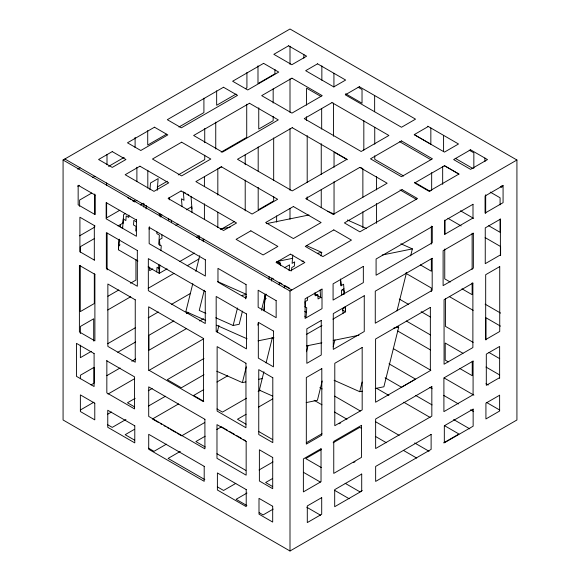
<?xml version="1.0" encoding="UTF-8"?>
<svg xmlns="http://www.w3.org/2000/svg" width="580" height="580" viewBox="0 0 580 580"><rect width="100%" height="100%" fill="white"/><g stroke="black" fill="none" stroke-linecap="round" stroke-linejoin="round"><path stroke-width="0.87" d="M137.953 261.043L118.414 249.77L119.183 239.156M128.905 215.107L128.738 217.406L126.186 215.934L125.853 220.53L123.301 219.059L122.634 228.252L121.749 227.744L122.634 227.23M135.734 231.021L136.068 226.425L133.516 224.953L133.85 220.356L136.401 221.828L136.583 219.32M149.161 229.201L149.343 226.693M156.941 231.949L156.825 233.617L159.377 235.096L158.71 244.289L161.262 245.761L160.928 250.364M156.709 271.875L157.042 267.279L159.594 268.75M159.87 264.922L159.261 273.347L148.11 266.909M265.198 294.125L263.98 310.923L265.248 294.959L266.524 294.219M271.469 281.039L271.694 277.972L273.608 279.082M279.183 284.693L279.35 282.395M280.568 265.676L280.684 264.001L276.856 261.79M284.272 287.854L284.454 285.345M118.414 249.77L119.212 239.656M120.212 227.019L120.415 224.496M122.967 223.017L123.634 214.593L125.548 213.491M134.379 201.956L134.516 200.274L132.979 201.158M143.724 207.017L143.992 203.645M146.008 208.909L146.276 205.545M149.966 189.747L150.495 183.004L158.159 178.582L157.231 190.32M160.022 216.529L160.232 213.897M268.939 279.161L269.142 276.631M279.886 264.001L280.017 262.312L278.487 263.197M289.094 270.744L289.565 264.842L284.454 267.793M291.515 270.954L291.784 267.583L294.336 266.111L294.669 261.899L292.117 263.371L292.784 254.946M192.799 283.635L185.861 311.59L205.712 320.414M195.837 271.404L199.737 255.686M203.21 241.708L203.863 239.083M204.247 290.254L199.237 310.423L205.856 313.367M217.181 332.47L218.921 325.452M215.782 317.775L233.145 325.496L237.495 307.965M242.454 311.119L239.192 324.271L233.145 325.496M245.499 298.838L246.152 296.213M216.746 371.214L242.382 382.611L246.297 366.836M257.796 325.141L258.448 322.524M261.478 310.293L265.386 294.567M263.9 371.736L259.332 390.151L272.564 396.038M266.075 362.971L272.39 337.546M320.892 255.896L321.755 252.401L306.871 245.782M306.515 351.741L308.038 345.607M322.204 381.016L317.412 400.309L306.189 402.592M333.217 346.804L334.957 339.793M334.087 380.291L359.723 391.696L362.116 382.046M396.988 310.909L406.529 272.469M410.647 255.867L412.38 248.885L400.86 243.76M397.039 326.41L398.692 327.149L383.895 386.773L375.26 388.527M63.075 160.015L290 29L516.925 160.015L516.925 419.985L290 551L63.075 419.985L63.075 160.015L290 291.029L516.925 160.015M77.706 169.172L80.055 167.809M108.569 166.395L124.178 157.383M166.453 134.226L147.719 145.043L147.719 130.623M178.937 127.02L203.913 112.6L203.913 98.179M236.053 94.069L216.659 105.263L216.659 90.843M245.369 88.689L246.92 87.79L246.92 72.471M77.706 186.224L79.272 185.317M92.582 177.632L94.931 176.276M91.727 193.06L79.619 200.049L79.619 206.313M157.173 187.086L167.308 181.235M178.227 174.935L204.733 159.631L204.733 155.179M119.828 210.243L106.633 217.855L106.633 202.623M134.567 201.731L136.894 200.383M221.168 152.098L246.725 137.344L246.725 104.255M79.619 235.828L94.75 227.092L94.75 225.301M140.411 204.907L143.325 203.225M94.315 238.619L80.272 246.732L80.272 252.14M118.023 225.939L123.475 222.792M221.741 166.54L217.826 168.802L217.826 195.025M161.893 214.346L160.363 215.231L160.486 216.956M118.748 245.557L120.024 244.818M169.962 219.269L168.686 220.001L168.562 218.334M186.303 209.829L191.661 206.741L192.089 212.592M175.921 225.41L178.103 224.148M196.555 237.445L198.469 236.343M220.958 229.39L234.255 221.712M152.779 268.844L149.647 270.65L149.647 267.039M202.057 240.388L203.624 239.489M107.902 296.264L118.806 289.964M130.486 283.221L135.938 280.075L135.938 259.477M167.076 268.837L159.261 273.347L158.615 264.509M179.575 261.616L194.423 253.047M107.684 310.017L130.725 296.721M148.168 288.296L173.928 273.426M187.195 265.763L198.904 259.006M428.257 126.52L414.207 134.632L444.468 152.105L458.519 143.992L427.721 126.186M148.168 317.833L158.311 311.975M171.586 304.312L190.312 293.502M91.343 351.335L80.366 357.671L80.366 345.194M107.684 343.715L135.328 327.751M117.762 352.277L135.676 341.939M173.884 320.892L148.879 335.327L148.879 350.298L186.383 328.65M186.383 313.671L188.732 312.315M301.992 261.689L303.267 260.949M199.672 320.979L203.58 318.724M106.858 375.63L120.103 367.988M131.783 361.238L135.676 358.991M91.031 384.91L94.076 383.148L94.076 367.343L80.381 375.245L80.381 378.762M264.915 299.171L266.191 298.432M80.547 409.893L93.888 402.194M108.003 394.045L134.676 378.646M148.799 370.489L203.71 338.793M216.26 331.543L217.826 330.636M203.986 358.483L167.301 379.668L181.351 387.781L203.986 374.709M107.699 414.207L111.498 412.017M135.191 398.315L127.469 402.774L134.524 406.848M148.313 390.739L152.17 388.513M343.94 288.818L341.388 290.29L341.721 294.887L344.274 293.415L343.606 284.222L341.055 285.693L340.569 279.009M148.516 406.007L165.503 396.205M125.947 419.478L112.259 427.38L107.699 424.748M134.495 429.309L125.164 434.696L134.509 440.089M178.56 403.934L152.453 419.007L158.594 422.559M203.725 389.644L193.64 395.466L203.768 401.309M216.905 382.032L227.766 375.76M306.327 334.486L321.958 325.46M332.898 319.145L345.607 311.808L345.274 307.212L342.722 308.683L343.055 313.28M166.424 444.157L153.983 451.334L148.531 448.188M246.5 398.221L222.459 412.104L217.007 408.951M258.136 391.507L260.464 390.159M181.634 435.855L204.667 422.559M205.175 436.203L195.873 441.568L205.24 446.977M216.804 429.49L221.451 426.8L227.694 430.411M180.315 451.378L168.113 458.425L204.834 479.624M246.079 414.294L237.474 419.26L246.079 424.226M258.593 407.066L272.68 398.938M235.799 483.401L223.59 490.455L217.34 486.845M259.05 469.988L272.999 461.934M306.312 442.743L321.958 433.709M339.169 423.777L340.728 422.871M321.4 449.536L305.732 458.577L321.378 467.611M333.145 442.757L359.774 427.38L361.333 428.286M246.971 493.043L236.089 499.322L246.892 505.564M272.571 478.514L265.633 482.516L272.571 486.518M499.634 377.638L486.308 385.33L486.308 354.133L499.634 346.441L499.626 378.428M353.474 462.63L355.04 461.724M273.209 509.088L263.11 514.924L259.245 512.691M443.627 442.866L458.961 434.014L444.555 425.691M362.21 490.462L359.868 491.811L345.158 483.314M220.538 229.049L230.209 227.085M266.401 223.655L308.988 214.984M276.921 261.529L292.748 258.31M317.361 253.3L321.755 252.401M382.22 255.026L412.38 248.885M241.411 295.51L246.587 294.459L217.645 281.59M258.071 340.844L273.898 337.625M306.595 345.897L321.849 342.794M333.21 340.482L358.94 335.24M393.515 328.2L398.692 327.149M242.382 382.611L245.833 381.908M258.781 379.276L262.24 378.573M359.723 391.696L362.312 391.166M327.62 211.192L334.203 214.121M347.369 219.972L366.299 228.389M272.085 337.451L273.731 338.183M216.463 325.199L247.058 338.8M469.191 150.155L473.846 152.837L473.846 168.164M358.128 87.254L362.029 89.501L362.029 103.233L345.637 93.764M414.453 134.749L430.846 144.21L430.846 127.991M455.22 158.311L473.07 168.613M500.308 186.521L501.845 187.412L501.845 185.636M490.23 192.096L500.09 197.787L500.09 204.87M444.222 165.626L458.939 174.116M399.692 141.701L430.882 159.71M320.921 96.44L306.544 88.145L306.544 105.132M403.593 175.987L374.745 159.326L374.745 155.766M414.512 182.287L430.099 191.291M488.715 225.743L500.09 232.312L500.09 219.037M460.484 210.786L473.65 218.392M485.112 237.597L500.605 246.536L500.605 255.533M400.04 189.921L416.469 199.404M347.289 159.725L334.044 152.083L334.044 167.308M360.528 167.374L362.87 168.722L362.87 197.374M447.883 218.283L461.18 225.961M450.232 282.032L444.751 278.871L444.751 249.03M461.963 288.811L472.135 294.683L472.135 282.924M420.377 264.893L431.332 271.215L431.332 258.571M485.112 304.152L500.605 313.099M449.29 296.554L473.171 310.344M500.482 326.134L485.902 317.717L485.902 339.996M405.536 273.115L431.295 287.985L431.295 291.566M399.286 299.048L408.653 304.449M421.145 311.663L430.512 317.071M473.171 342.374L445.433 326.359L445.433 298.78M488.969 352.466L499.713 358.672M184.099 192.292L185.636 193.176M187.166 194.061L188.696 194.945M462.971 353.293L445.215 343.041L445.215 360.1L448.304 361.876M406.283 320.986L430.505 334.972M485.982 367.046L499.626 374.926M342.272 289.782L343.94 290.747L344.223 294.256M397.684 330.999L430.505 349.943M459.882 368.568L472.236 375.695L472.236 361.333M485.982 383.685L488.251 384.997M314.353 293.755L321.385 297.823M342.483 310.003L345.607 311.808L345.194 306.544M279.988 282.764L281.902 283.867M285.186 285.766L289.565 288.289M64.858 158.985L291.784 290M393.291 348.602L430.853 370.286M444.157 377.971L473.889 395.139M486.41 402.368L499.713 410.046M158.898 213.918L160.812 215.02L160.943 216.702M127.52 197.541L131.356 199.752M132.885 200.637L134.415 201.521M304.848 306.697L306.762 307.806L306.095 316.999L304.819 316.26M304.761 311.438L306.428 312.402M470.583 409.777L473.657 411.561M388.999 363.798L415.534 379.124L401.49 387.237L385.098 377.768M429.809 387.389L432.136 388.73M443.78 395.451L458.519 403.963M415.759 395.495L432.057 404.905M453.647 419.558L469.807 428.888M403.789 402.245L430.121 417.448M376.427 388.238L388.904 395.444M319.841 387.599L322.183 388.948M334.653 396.154L360.383 411.01M414.649 442.953L429.062 451.276M375.905 421.921L399.141 435.341M94.315 260.072L79.909 251.756L79.909 217.225L94.315 225.548L94.315 260.253M403.571 450.486L416.737 458.084M314.135 400.294L321.958 404.811M334.471 412.032L346.992 419.26M375.412 436.414L386.367 442.736M258.593 431.455L272.68 439.582M303.391 472.287L320.341 482.074M334.58 490.317L349.167 498.742M229.26 431.31L234.719 434.463M236.277 435.363L241.744 438.516M243.303 439.423L245.644 440.771M106.829 360.861L134.567 376.877L134.567 408.907L106.829 392.892L106.858 360.368M216.949 453.734L245.826 470.409M306.791 507.253L320.602 515.228M160.131 423.443L161.668 424.328M163.966 425.662L165.503 426.547M167.04 427.431L168.577 428.323M170.114 429.207L175.486 432.31M177.023 433.195L180.866 435.413M340.721 280.851L341.12 285.904M198.991 235.726L199.274 239.236M190.994 196.272L191.994 208.909M183.338 191.85L184.005 200.274L181.453 198.802L182.055 206.386M169.15 197.331L169.353 199.854M320.087 289.964L320.631 297.489L318.079 298.961L317.746 294.364L315.194 295.836L314.969 292.769M307.313 297.192L307.531 300.259L304.978 301.731L305.406 307.581M199.107 235.973L199.324 239.04M171.361 220.204L171.542 222.706M161.748 234.385L162.03 238.22L159.478 239.692L159.899 245.543M485.685 194.779L485.685 213.368M484.916 158.086L484.916 161.639M472.135 233.189L472.135 269.359M444.751 220.095L444.751 234.567M443.584 135.372L443.584 151.59M442.671 166.518L442.671 184.404M431.665 172.615L431.665 190.407M431.332 226.048L431.332 244.115M376.572 176.371L376.572 189.921M376.572 203.471L376.572 223.344M374.745 127.296L374.745 144.202M374.644 95.54L374.644 111.766M363.827 120.568L363.827 150.133M362.87 211.707L362.87 227.824M334.044 181.634L334.044 213.875M333.928 73.283L333.928 87.007M333.565 103.095L333.565 136.249M321.856 65.888L321.856 80.25M321.675 108.503L321.675 129.072M321.248 143.688L321.248 174.326M321.248 189.653L321.248 207.676M307.197 135.575L307.197 182.439M307.197 196.859L307.197 199.563M306.544 116.761L306.544 120.335M303.848 54.592L303.848 58.181M290 46.212L290 64.329M290 78.822L290 112.339M290 128.637L290 190.233M290 208.35L290 219.225M290 291.029L290 551M276.624 215.898L276.624 222.14M274.92 69.368L274.92 73.812L257.991 83.585L257.991 65.816M273.68 137.968L273.68 180.242M273.68 196.431L273.68 200.926L258.187 209.873L258.187 187.383M273.165 88.87L273.165 103.03M273.165 116.312L273.165 120.741L258.752 129.057L258.752 107.807M258.187 146.914L258.187 171.194M245.21 154.802L245.21 164.749M245.21 180.119L245.21 210.866M217.826 212.207L217.826 227.577M215.745 122.141L215.745 148.973M204.733 128.492L204.733 142.724M204.406 176.712L204.406 186.644M204.406 203.812L204.406 219.167M147.813 170.244L147.813 188.043M136.894 167.236L136.894 181.569M135.104 137.344L135.104 147.639M107.119 233.131L107.119 269.845M107.003 154.425L107.003 164.72M106.633 182.917L106.633 185.6M94.75 193.995L94.75 214.571M94.315 273.774L94.315 303.514L80.272 311.627L80.272 265.662M93.692 341.062L93.692 318.782L80.366 326.475L80.366 333.609M288.608 45.791L273.832 54.324L291.849 64.721L306.617 56.195L288.608 45.791M263.603 63.35L232.624 81.236L247.747 89.972L278.733 72.079L263.603 63.35M223.496 87.246L167.301 119.697L181.351 127.81L237.546 95.359L223.496 87.246M112.259 151.605L98.571 159.507L112.259 167.41L125.947 159.507L112.259 151.605M154.49 127.201L127.469 142.803L140.795 150.495L167.816 134.901L154.49 127.201M291.95 78.177L261.689 95.649L291.95 113.115L322.212 95.649L291.95 78.177M139.94 166.199L125.164 174.725L153.983 191.364L168.758 182.838L139.94 166.199M181.634 142.194L152.453 159.036L181.634 175.885L210.808 159.036L181.634 142.194M317.55 63.822L305.66 70.688L333.761 86.906L345.651 80.047L317.55 63.822M249.48 103.254L193.64 135.495L222.459 152.134L278.298 119.893L249.48 103.254M359.339 86.71L345.288 94.816L401.49 127.266L415.534 119.154L359.339 86.71M331.985 102.609L304.246 118.624L361.166 151.489L388.904 135.474L331.985 102.609M221.451 166.83L195.873 181.598L252.075 214.049L277.646 199.281L221.451 166.83M181.083 190.965L168.113 198.454L223.59 230.485L236.56 222.995L181.083 190.965M292.233 127.68L237.474 159.29L292.233 190.907L346.992 159.29L292.233 127.68M401.462 140.933L370.482 158.826L401.462 176.712L432.441 158.826L401.462 140.933M359.774 167.41L305.732 198.606L333.116 214.419L387.15 183.215L359.774 167.41M250.857 230.825L236.089 239.351L263.11 254.954L277.878 246.427L250.857 230.825M293.371 206.531L265.633 222.546L293.371 238.561L321.11 222.546L293.371 206.531M470.583 149.807L453.647 159.587L470.583 169.36L487.512 159.587L470.583 149.807M402.02 189.624L344.382 222.901L359.868 231.84L417.513 198.563L402.02 189.624M290.45 254.156L276.044 262.479L290.45 270.795L304.863 262.479L290.45 254.156M444.555 165.721L414.649 182.983L429.062 191.306L458.961 174.043L444.555 165.721M333.812 229.905L305.254 246.399L322.908 256.585L351.465 240.098L333.812 229.905M322.009 289.101L305.08 298.874L305.08 318.427L322.009 308.654L322.009 289.101M363.341 266.387L333.079 283.852L333.079 300.077L363.341 282.605L363.341 266.387M432.281 226.562L376.087 259.006L376.087 275.224L432.281 242.781L432.281 226.562M503.077 185.607L485.068 196.004L485.068 213.063L503.077 202.667L503.077 185.607M472.997 204.298L444.896 220.516L444.896 234.248L472.997 218.022L472.997 204.298M321.248 320.479L306.834 328.802L306.834 363.326L321.248 355.011L321.248 320.479M364.255 295.742L333.275 313.628L333.275 349.406L364.255 331.521L364.255 295.742M473.367 233.218L443.105 250.683L443.105 285.628L473.367 268.156L473.367 233.218M432.187 258.31L375.267 291.174L375.267 323.205L432.187 290.341L432.187 258.31M500.38 219.16L485.25 227.889L485.25 263.668L500.38 254.932L500.38 219.16M321.813 368.612L306.32 377.551L306.32 444.113L321.813 435.167L321.813 368.612M499.728 266.59L485.685 274.702L485.685 339.59L499.728 331.477L499.728 266.59M430.353 307.385L375.593 339.003L375.593 402.23L430.353 370.613L430.353 307.385M472.881 283.098L444.062 299.737L444.062 364.211L472.881 347.572L472.881 283.098M362.174 347.493L334.79 363.298L334.79 425.698L362.174 409.886L362.174 347.493M321.03 448.732L303.376 458.918L303.376 491.898L321.03 481.712L321.03 448.732M361.492 425.343L333.754 441.358L333.754 473.389L361.492 457.373L361.492 425.343M473.084 361.086L443.903 377.935L443.903 411.633L473.084 394.784L473.084 361.086M431.832 386.555L375.637 418.999L375.637 448.536L431.832 416.092L431.832 386.555M473.142 409.132L444.324 425.771L444.324 442.83L473.142 426.191L473.142 409.132M361.71 474.056L334.689 489.658L334.689 506.71L361.71 491.115L361.71 474.056M321.704 497.625L307.298 505.941L307.298 522.58L321.704 514.264L321.704 497.625M431.121 434.405L375.644 466.436L375.644 481.414L431.121 449.384L431.121 434.405M499.619 395.234L485.924 403.136L485.924 418.949L499.619 411.039L499.619 395.234M95.084 195.047L78.155 185.274L78.155 204.827L95.084 214.6L95.084 195.047M136.416 220.059L106.154 202.587L106.154 218.805L136.416 236.277L136.416 220.059M205.356 259.833L149.154 227.389L149.154 243.614L205.356 276.058L205.356 259.833M276.152 300.636L258.144 290.239L258.144 307.291L276.152 317.688L276.152 300.636M246.072 284.584L217.971 268.359L217.971 282.09L246.072 298.308L246.072 284.584M137.329 250.473L106.35 232.587L106.35 268.359L137.329 286.244L137.329 250.473M246.435 313.932L216.173 296.46L216.173 331.397L246.435 348.87L246.435 313.932M205.255 291.479L148.335 258.615L148.335 290.645L205.255 323.51L205.255 291.479M273.455 331.064L258.325 322.328L258.325 358.106L273.455 366.843L273.455 331.064M94.888 274.333L79.395 265.386L79.395 331.941L94.888 340.888L94.888 274.333M272.803 377.747L258.752 369.634L258.752 434.529L272.803 442.641L272.803 377.747M203.428 338.437L148.668 306.82L148.668 370.055L203.428 401.664L203.428 338.437M245.956 363.254L217.13 346.615L217.13 411.089L245.956 427.728L245.956 363.254M135.249 299.817L107.865 284.004L107.865 346.405L135.249 362.21L135.249 299.817M94.098 353.539L76.451 343.353L76.451 376.333L94.098 386.519L94.098 353.539M246.159 441.482L216.978 424.632L216.978 458.323L246.159 475.172L246.159 441.482M272.709 457.489L259.383 449.797L259.383 480.994L272.709 488.686L272.709 457.489M204.907 419.311L148.705 386.867L148.705 416.404L204.907 448.848L204.907 419.311M246.217 489.592L217.391 472.954L217.391 490.006L246.217 506.644L246.217 489.592M134.785 425.843L107.764 410.248L107.764 427.3L134.785 442.902L134.785 425.843M94.779 403.223L80.373 394.9L80.373 411.539L94.779 419.862L94.779 403.223M204.196 466.342L148.712 434.311L148.712 449.29L204.196 481.313L204.196 466.342M272.687 506.26L258.999 498.358L258.999 514.163L272.687 522.072L272.687 506.26"/></g></svg>
